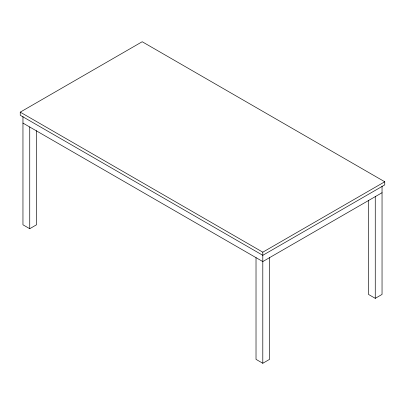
<?xml version="1.0" encoding="UTF-8"?>
<svg xmlns="http://www.w3.org/2000/svg" width="405" height="405" viewBox="0 0 405 405"><rect width="100%" height="100%" fill="white"/><g stroke="black" fill="none" stroke-linecap="round" stroke-linejoin="round"><path stroke-width="0.61" d="M20.25 112.144L142.201 41.735L384.75 181.769L384.75 184.898L262.799 255.307L20.25 115.273L20.25 112.144L262.799 252.178L384.75 181.769M22.958 116.473L22.958 224.795L29.737 228.709L36.511 224.795L36.511 130.673M382.042 192.719L262.799 261.564L22.958 123.095M256.021 257.651L256.021 359.356L262.799 363.265L269.573 359.356L269.573 257.651M368.489 200.303L368.489 294.425L375.263 298.333L382.042 294.425L382.042 186.103M375.263 196.633L375.263 298.333M262.799 252.178L262.799 363.265M29.737 127.008L29.737 228.709"/></g></svg>
